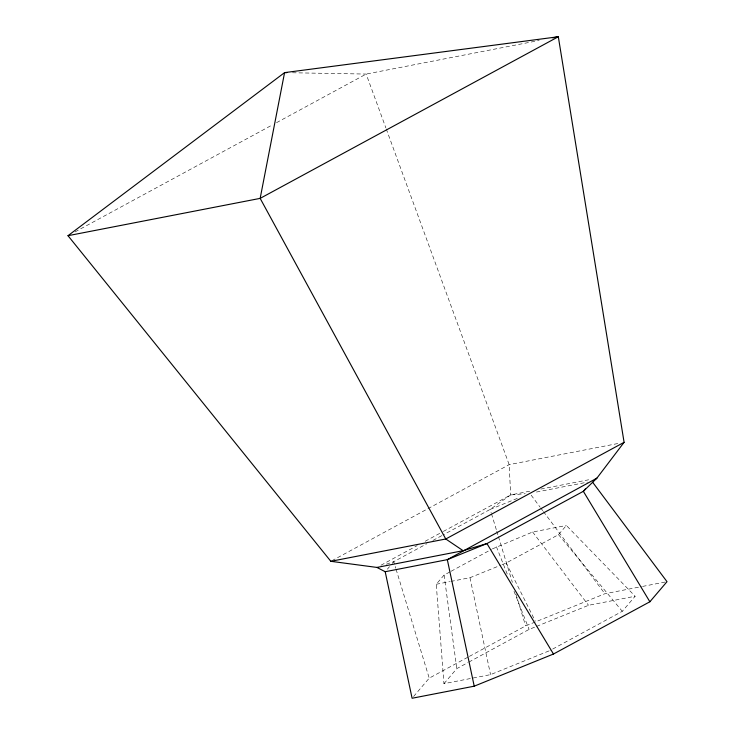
<?xml version="1.0" encoding="UTF-8"?>
<svg xmlns="http://www.w3.org/2000/svg" width="735" height="735" viewBox="0 0 735 735"><rect width="100%" height="100%" fill="white"/><g stroke="black" fill="none" stroke-linecap="round" stroke-linejoin="round"><path stroke-width="0.55" stroke-dasharray="3.67 2.76" d="M387.336 569.202L389.486 566.694M392.334 563.35L393.767 561.669L426.897 543.707M548.935 650.944L490.548 674.629L443.958 683.679L436.241 584.261L444.078 575.082L450.114 571.802M413.584 696.504L429.231 678.157L468.388 656.925M502.06 564.691L506.195 563.01L558.526 534.648L566.363 525.461L635.141 596.25L622.288 611.318L549.991 650.512M443.958 683.679L456.812 668.611L467.855 662.621M529.696 491.228L510.669 494.931L490.153 509.419L442.966 534.997M75.053 231.874L272.483 124.849M276.507 122.672L366.159 74.07L539.214 40.462M331.843 560.768L509.162 464.639L619.577 443.196M380.95 565.252L417.149 545.627M425.197 541.263L442.286 531.993M443.297 531.451L510.669 494.931L525.286 493.709M432.924 540.446L441.965 535.549M451.115 571.26L491.375 549.44M492.376 548.898L532.636 532.011L566.363 525.461M469.389 656.383L525.617 625.898L604.877 593.742L641.49 586.631M468.856 662.079L529.099 629.417L535.475 626.836M517.275 498.413L490.153 509.419L491.155 512.681M450.858 581.422L469.968 577.71L501.022 565.114M536.532 626.404L588.542 605.3L635.141 596.25M386.399 564.186L393.767 561.669L395.752 568.201M540.896 489.06L591.271 479.275M536.44 492.046L587.467 482.132M436.241 584.261L449.737 581.642M642.592 586.42L667.003 581.679M292.502 72.765L366.159 74.07L385.857 127.872M558.526 534.648L622.288 611.318M532.636 532.011L588.542 605.3M531.148 495.16L540.023 507.031M540.703 507.94L542.752 510.678M543.441 511.597L604.877 593.742M506.195 563.01L535.227 621.001M496.401 546.711L507.72 575.34M514.013 591.243L529.099 629.417M386.252 128.947L509.162 464.639L510.669 494.931M491.485 513.774L496.456 530.1M496.786 531.194L498.109 535.549M498.44 536.633L512.359 582.359M516.007 594.33L525.617 625.898M396.082 569.294L429.231 678.157M469.968 577.71L490.548 674.629M444.078 575.082L456.812 668.611"/><path stroke-width="1.1" d="M624.088 442.323L596.866 478.191L583.342 491.32L486.947 543.569L447.321 559.657L385.195 571.72L376.926 567.429L330.833 561.31L67.997 235.696L284.574 72.627L558.315 36.75L624.088 442.323L445.768 538.994L330.833 561.31M585.483 488.812L583.342 491.32L649.869 601.772L553.473 654.021L474.222 686.187L412.096 698.25L385.195 571.72M649.869 601.772L667.003 581.679L592.594 482.188M595.212 479.22L596.866 478.191L447.321 559.657L474.222 686.187M376.926 567.429L463.123 550.69L486.947 543.569L553.473 654.021M552.702 37.843L558.315 36.75L260.162 198.376L67.997 235.696M286.843 72.664L284.574 72.627L260.162 198.376L445.768 538.994L463.123 550.69"/></g></svg>
